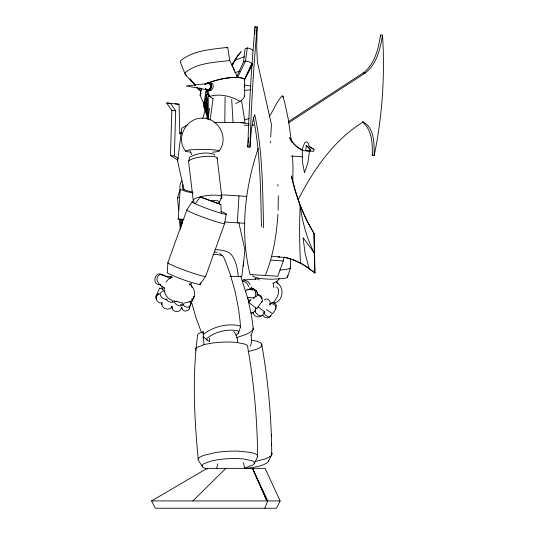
<?xml version="1.0" encoding="UTF-8"?>
<svg xmlns="http://www.w3.org/2000/svg" width="535" height="535" viewBox="0 0 535 535"><rect width="100%" height="100%" fill="white"/><g stroke="black" fill="none" stroke-linecap="round" stroke-linejoin="round"><path stroke-width="0.8" d="M206.577 89.9L208.275 95.905L208.202 119.419L203.501 106.017L206.236 90.194M292.826 181.479L292.986 166.111L292.525 155.598M203.066 338.26L203.086 336.615M203.113 334.141L203.146 331.667L198.94 333.432A25.379 5.337 -3.2 0 0 197.642 334.81C192.145 375.924 194.285 417.748 198.191 458.923M224.794 122.462L225.088 96.888M200.879 93.859L200.892 93.277L200.879 93.785M287.596 275.558L287.556 277.224L290.351 267.981L290.592 258.86M177.881 160.166L170.498 155.551L171.822 110.397L166.652 102.987L179.018 104.238L179.847 133.864L181.311 133.676M178.389 158.467L174.363 155.952L175.687 110.799L170.518 103.389L166.652 102.987M254.74 34.628L254.914 29.646M363.238 122.635C372.206 130.634 372.594 144.122 372.273 155.29L374.192 155.411C374.206 144.37 374.547 126.32 362.175 121.753M254.974 28.194L255.034 26.75L257.148 26.877L256.7 47.301L257.415 62.147L271.439 124.501L270.69 137M277.939 214.201C276.521 235.059 273.251 256.038 265.286 275.478M278.106 210.195L278.307 195.77M190.139 305.431L190.106 306.04C188.22 308.641 183.431 306.582 182.596 303.86M174.196 300.657C174.062 304.462 180.663 307.872 183.13 304.589L183.177 303.833M192.219 201.795L186.875 209.82L167.903 262.618L167.301 272.542A18.157 1.237 19.8 0 0 168.532 273.646L177.553 277.551A17.113 1.164 19.8 0 0 190.119 282.025L198.873 284.446A18.157 1.237 19.8 0 0 199.856 284.132M270.342 142.838L270.442 141.173M302.302 150.569L302.435 162.132L304.515 172.792L307.926 162.48L309.504 151.017L302.302 150.569L302.569 148.249L304.589 142.892L306.468 141.802L308.193 143.119L309.304 146.496M178.269 219.116L180.141 189.343A147.941 38.072 -0.5 0 1 181.88 180.723M180.99 227.402L181.539 219.23M237.306 222.827L238.998 195.904M310.139 151.071L310.26 149.218L306.394 145.42L305.739 150.79L313.838 151.305L313.951 149.452L309.23 146.389M309.825 151.051L309.939 149.198L306.08 145.4M263.588 227.796C262.618 190.005 262.759 151.706 254.747 114.584C250.908 124.909 251.042 136.318 249.945 147.185L247.832 147.058L247.986 144.718M229.963 276.274L241.78 276.662L243.592 261.327M209.399 341.785L209.68 338.207M216.702 468.667L217.658 463.791M237.433 342.714L237.6 340.574L236.918 337.037M248.093 143.159L248.528 137.809M243.258 266.243L244.883 249.745L238.824 222.553M206.049 92.843L206.209 91.445M159.162 293.595C156.474 294.016 154.836 297.346 156.514 299.62M236.697 76.766L243.532 61.906L245.063 48.899L247.324 47.909L250.306 48.631L252.908 50.377M164.191 287.636C163.543 292.872 166.84 298.363 171.762 300.282M214.441 155.21L214.535 154.481C206.844 151.606 196.84 153.231 189.711 157.196L188.721 161.028M203.949 104.091L200.13 95.377L200.906 89.566M204.223 106.438L204.457 104.693L207.587 113.634L207.58 116.028L204.223 106.438L205.286 106.472L207.58 115.232M210.181 119.987L213.07 98.54M247.324 47.909L245.545 61.03L237.674 77.374C226.606 77.455 215.578 79.842 205.32 83.948M194.165 296.377C195.629 291.715 193.296 286.854 189.591 283.991M181.974 224.178L182.689 219.303M207.901 119.165L209.533 108.438M374.206 155.424A197.027 84.035 -86.5 0 0 382.498 35.163L380.566 35.056C378.406 48.652 374.908 64.013 363.412 72.834L288.525 121.505M382.485 35.176C380.325 48.765 376.827 64.126 365.331 72.947L288.345 122.983M204.718 102.954L205.025 101.209L207.6 108.846L207.593 111.24L204.718 102.954L206.329 103.001M206.242 94.247L205.935 95.986L207.627 101.67L207.633 99.276L206.242 94.247L208.817 94.32L209.192 95.758M189.35 307.17L189.196 308.066L191.503 302.469A3.785 0.341 27.4 0 0 190.513 301.787M193.83 296.517L192.847 298.584L191.456 299.212M226.251 214.261L224.593 223.637L205.614 276.435L199.916 284.493L200.558 282.707M200.13 95.377L201.334 88.823M201.508 88.95L201.307 89.927M232.177 66.648L233.454 63.311A54.162 34.681 -86.9 0 1 241.145 51.694A54.162 35.725 -84.2 0 0 232.906 63.257L231.989 65.183M264.45 311.577L264.283 312.353A3.785 2.755 40.6 0 0 265.226 314.908L267.741 316.626A4.2 3.056 40.6 0 0 270.349 316.499L271.519 314.607M258.211 148.429C244.528 188.654 239.934 232.966 250.072 274.522L277.825 276.267L283.269 260.94L284.185 257.014M190.36 305.084L190.427 303.171M242.288 281.504L242.462 280.761A5.731 2.762 44.6 0 1 244.482 279.992L247.651 281.57A4.929 2.381 44.6 0 1 250.119 284.573M235.935 335.284L238.483 333.111L238.791 331.867L238.001 330.884C227.602 328.61 215.297 331.64 207.032 338.327L206.731 339.571L207.52 340.554L209.345 341.21M219.691 253.396L223.516 256.773L225.844 262.331L230.017 273.666L235.052 291.114L238.563 308.922L240.041 320.906L240.516 326.912L238.483 333.111M266.477 309.544L272.435 313.684C274.729 311.183 278.347 306.655 273.873 304.435C272.723 303.76 270.79 303.031 269.834 304.348M255.315 309.939L255.021 311.016L253.523 312.507A5.912 4.287 45.1 0 1 251.176 312.794M270.75 303.9C271.874 300.382 278.06 304.281 275.879 307.01M202.825 118.375L205.132 110.411M206.51 118.79L207.199 116.403M205.681 83.768C217.651 79.561 231.127 75.335 243.766 78.511L244.615 79.715L244.696 96.24C243.244 99.971 239.205 102.138 235.641 103.449M277.471 296.377C278.467 293.695 279.41 290.224 277.558 287.696M178.623 210.021L177.493 197.642L180.135 189.764M251.069 299.159L248.762 302.402L256.713 308.755L262.498 300.657L261.481 297.761L259.595 295.929L257.302 294.758M262.003 298.884C262.518 296.377 259.161 293.996 256.833 294.564M250.213 346.125C251.985 342.621 251.992 338.588 250.875 334.883M264.818 508.25L267.774 500.92L252.466 468.352L266.905 500.92L252.587 468.352M155.939 296.457L159.577 288.251M251.938 286.847L250.574 288.606L249.123 289.208M244.395 79.795L251.985 63.511L249.511 61.96L245.545 61.03L243.532 61.906M244.321 79.855L251.985 63.511M217.17 468.352L265.092 468.352L280.126 500.92L276.521 508.25L155.304 508.25L151.559 500.92L207.172 468.352L216.688 468.352M298.169 199.642C313.751 169.455 333.9 139.816 363.459 121.833M254.265 463.504L257.602 456.796C257.362 420.008 254.031 383.241 247.658 347.008A28.402 5.972 -3.2 0 0 245.271 344.206L236.55 342.407L230.498 342.052A25.118 5.283 -3.2 0 0 210.556 343.343L204.825 344.46L197.114 347.322A28.402 5.972 -3.2 0 0 195.984 350.351M199.16 88.061L198.645 89.091L199.435 90.315L197.328 87.753M268.463 461.317L271.773 454.71L271.593 443.582M277.17 296.972L274.722 300.924L272.97 302.763M181.392 308.213C179.793 313.624 170.966 311.938 171.842 306.227M219.183 202.397L221.717 197.642M244.401 79.896L252.192 65.444L252.052 64.16M251.229 335.164L253.363 329.025L251.711 316.934L247.926 298.931L240.777 276.207M269.312 116.369C274.027 109.789 276.528 101.269 282.413 95.691L282.968 96.246L285.342 105.188L288.485 120.248L291.441 141.889M245.297 291.776L247.424 289.281L254.774 290.177C256.225 292.438 255.89 295.915 254.272 298.015L247.511 297.386M255.075 279.531L255.857 278.374M255.917 308.287L255.128 309.992A4.634 3.364 45.1 0 0 256.091 313.202L259.02 315.503A5.163 3.738 45.1 0 0 262.197 315.55L263.762 313.309A4.634 3.364 45.1 0 0 263.728 312.259M270.208 316.212C268.603 319.041 264.056 318.078 263.013 315.235M221.316 213.264L220.868 204.497L200.264 196.994L195.188 203.748M219.062 150.997C229.381 138.378 218.461 117.56 202.304 118.215C186.066 117.546 175.159 138.572 185.665 151.151M279.464 278.608L277.571 280.895L273.365 283.249M276.047 308.213L275.164 308.882M253.222 311.999L251.296 313.671M172.123 306.555C169.22 311.51 160.881 308.722 161.871 302.964M264.377 299.961L266.142 298.951A3.036 2.28 32.5 0 1 268.456 299.613L269.954 301.559A3.718 2.789 32.5 0 1 270.035 303.017M166.024 281.932L168.886 278.909L171.34 277.451M169.742 278.073L171.053 276.929L172.618 277.331M203.287 334.495C212.97 326.651 227.402 323.093 239.593 325.761L240.516 326.912M261.709 301.934L262.244 301.399M192.861 500.92L225.904 468.352M191.67 302.656L191.276 302.663M250.4 289.836L252.413 288.853M261.214 315.951C258.238 318.432 253.155 315.984 252.995 312.179M189.096 285.041L191.664 283.41M206.864 83.259C215.458 78.946 210.977 96.454 205.353 89.084M206.644 83.674C214.776 79.655 210.696 95.471 205.32 88.763M207.058 83.687L208.57 83.025M207.179 83.239L209.031 82.53M187.203 125.056L181.739 128.266L177.607 161.202L184.007 189.644M244.428 56.703L234.544 60.368M161.764 291.809L162.506 291.421M204.684 84.343L205.808 83.774L205.988 84.51M269.8 456.75L265.948 458.702L255.248 461.504M159.183 294.13C153.411 295.922 157.116 304.85 162.5 302.716M190.179 301.245L187.745 302.389L184.053 303.051M226.211 47.969L227.716 47.314L229.709 60.549L237.674 77.374L241.312 77.749L243.606 78.571M244.569 119.813L249.029 118.623M255.877 290.926L256.519 290.879C257.77 292.511 257.696 295.735 255.957 296.972L255.362 296.604M273.76 303.178C283.57 301.212 284.754 287.409 276.722 282.42M181.653 304.495L180.241 304.923M239.887 71.088L234.791 72.66M254.005 290.191L254.399 290.044M161.282 292.471L160.125 293.12C159.457 296.591 163.977 300.055 167.261 299.232M245.11 467.911L252.814 465.049A28.402 5.972 -3.2 0 0 251.878 460.709L243.164 458.91L237.112 458.548A25.118 5.283 -3.2 0 0 217.163 459.839L211.432 460.963L203.728 463.818A28.402 5.972 -3.2 0 0 204.664 468.165L207.607 469.014M191.41 300.382L193.657 298.971L194.138 296.31M236.43 337.692C242.235 335.545 249.557 334.288 253.363 329.025L252.828 328.075M173.801 302.074C170.819 303.031 167.555 301.386 165.569 299.165M207.453 83.681C211.86 82.377 211.185 90.468 207.165 89.766L186.354 85.988L208.128 83.5M207.807 90.275C211.078 89.82 212.321 84.176 208.917 83.045M209.666 90.863C213.09 90.295 214.635 85.005 211.733 82.905M207.847 90.903L209.533 96.454C219.731 93.291 231.107 96.053 240.068 101.51M248.126 351.555L256.586 349.288L259.957 347.583A28.402 6.955 -3.4 0 0 259.849 342.467L256.405 341.149L251.564 340.193M252.246 125.371L253.583 125.136L252.968 124.722M172.116 301.64L172.832 301.526M179.64 132.981L181.826 132.7M244.401 90.442L250.848 89.706M227.716 47.314C211.78 49.434 193.382 50.136 180.576 60.816L180.663 62.99L185.357 74.653L195.322 85.48M229.709 60.549C214.709 62.408 197.234 62.675 185.15 72.713L185.357 74.653L186.595 75.428M160.373 284.446C151.057 285.911 154.755 269.814 162.566 274.836M243.599 279.979L258.298 278.875M199.134 89.847L199.04 89.017A45.956 10.319 -10 0 1 200.036 87.994M213.171 254.667L217.237 254.526L222.587 255.623M214 122.462L245.037 122.462L241.472 100.192M151.559 500.92L280.126 500.92M208.275 95.905L209.941 95.959M244.214 125.217L249.049 125.391M363.412 72.834L365.331 72.947M313.951 149.452L309.029 146.376M291.134 156.1L302.536 156.815M220.868 194.76L246.602 196.378M177.493 197.642L179.125 197.743M291.314 176.095C295.842 196.425 303.405 215.719 314.112 233.594L315.001 272.964L302.957 264.464L292.973 259.736M177.827 219.089L184.073 219.484M224.76 222.038L244.91 223.309M305.605 265.948L300.496 263.106A576.603 556.166 -86.4 0 1 300.175 205.473L306.548 220.179L314.112 233.594M315.001 272.964L309.123 268.483L305.137 253.623L303.051 237.587L314.56 253.282M278.019 256.981L285.483 257.449L290.645 258.86M271.138 260.177L283.269 260.94M232.919 63.27L233.454 63.311M175.467 301.285L176.864 301.406M164.66 276.08L171.668 276.769M250.012 288.178L253.202 288.492M214.542 252.018L217.284 252.299M175.152 103.837L179.018 104.238M171.822 110.397L175.687 110.799M170.498 155.551L174.363 155.952M182.87 303.091L176.67 301.459M215.01 249.363C221.035 250.373 228.9 250.173 232.437 256.091C236.39 262.137 237.6 269.479 238.269 276.548M271.726 256.258L279.691 256.974L278.942 256.606M242.482 281.243C245.344 281.41 247.966 283.71 248.521 286.526M161.777 275.084L162.747 275.211M240.489 122.675L249.029 123.913M193.082 193.015L186.554 191.644L180.141 189.343M244.535 84.978L250.942 86.142M192.5 192.105L185.304 190.186L182.876 189.163L182.729 188.367A145.386 37.417 -0.5 0 1 182.937 184.588M285.255 257.435L293.193 259.749L300.724 263.12M220.868 204.497L200.264 196.994M172.537 300.61L173.347 300.857M244.1 96.039L244.696 96.24M253.878 298.155L253.169 297.627M207.165 89.766L206.049 89.084M207.46 90.254L205.734 88.777M162.914 274.896L170.143 278.447M276.394 286.9L277.03 287.282M306.207 266.35L308.006 267.533M209.533 96.454L212.977 98.781M164.044 275.619A4.808 3.999 56.7 0 0 160.493 274.529L159.363 274.903L157.644 276.649A6.44 5.35 56.7 0 0 157.176 280.741L159.356 284.406L164.586 288.238M190.059 283.771L191.022 284.7L191.925 287.308M250.099 301.145L247.732 298.677M255.797 307.792L256.713 308.755M203.848 337.103L207.52 340.554M258.044 306.736L264.945 312.173M196.987 87.285L198.645 89.091L197.101 87.252M233.661 331.553L235.072 333.131L236.637 336.308M258.726 278.929L259.268 280.012M189.892 78.658L191.436 80.497M193.496 82.952L195.041 84.797M190.995 80.056L195.215 85.185M247.732 289.234L247.906 289.903M172.685 308.715L171.635 306.595M202.598 466.848L198.559 460.615A32.461 6.828 -3.2 0 1 199.856 457.157L203.42 455.445L215.204 452.61A28.703 6.032 -3.2 0 1 238.001 451.132L250.668 452.389L254.874 453.6A32.461 6.828 -3.2 0 1 257.602 456.796M243.258 462.635L244.843 468.172M314.333 253.269C306.742 238.369 302.349 222.005 300.168 205.473M276.715 281.397L277.458 283.978M201.474 332.476L196.419 319.054L191.577 302.342M181.606 307.224L181.98 308.113M190.527 151.866L191.697 154.682M269.693 303.566L270.035 305.211M161.597 303.445L162.031 304.716M273.004 282.881L273.887 287.77M207.112 106.01L207.901 109.013M253.349 117.573C260.478 153.498 260.592 190.373 261.468 226.853M291.542 176.109L295.052 189.651L300.603 206.951M175.393 301.091L175.507 301.727M261.648 344.052C267.661 377.57 270.971 411.562 271.64 445.608M257.041 292.431L257.161 293.18M282.968 96.246L283.135 97.403M181.606 307.123L182.736 309.865A4.24 4.22 -69.4 0 0 185.518 311.116L188.32 310.146A3.551 3.538 -69.4 0 0 189.504 307.518M217.136 157.945L221.811 196.786M179.392 219.089L180.302 228.993M244.241 86.188L244.294 87.312M203.146 331.667L203.949 344.721M231.688 99.363L233.026 122.462M277.846 184.542L277.933 186.147M313.891 233.581L314.774 272.95M271.325 434.453L271.372 436.493M180.355 219.156L180.549 229.013M380.579 35.049A197.027 84.035 -86.5 0 1 380.686 36.694M372.614 153.706A197.027 84.035 -86.5 0 1 372.286 155.304M247.832 147.065A197.027 18.384 -86.5 0 1 255.034 26.743M249.939 147.199A197.027 18.384 -86.5 0 1 257.141 26.87M301.88 149.92A27.385 26.416 -86.4 0 1 289.462 137.762M302.308 149.947A27.385 26.416 -86.4 0 1 289.89 137.789M246.127 468.366A25.118 6.146 -3.4 0 0 252.694 467.53L258.572 466.319L263.36 464.808L266.738 463.103A28.402 6.955 -3.4 0 0 268.637 460.14M271.726 452.717A32.461 7.945 -3.4 0 1 269.8 456.75M290.324 267.179A20.163 3.076 1.5 0 1 279.751 270.048M287.542 276.515A18.157 2.769 1.5 0 1 284.118 278.441L272.569 279.203A17.113 2.608 1.5 0 1 259.669 278.347L256.439 277.772L252.968 276.388A18.157 2.769 1.5 0 1 252.961 275.679M212.602 152.174A16.705 1.511 0 0 0 214.16 152.047A16.939 1.538 0 0 0 214.127 149.88A16.705 1.511 0 0 0 189.283 150.034M190.861 152.08A16.705 1.511 0 0 1 188.781 151.866A16.939 1.538 0 0 1 189.296 150.001M220.815 211.198A18.197 1.237 19.8 0 1 222.995 213.732L219.885 212.87A18.197 1.237 19.8 0 1 195.823 204.056L193.523 202.939A18.197 1.237 19.8 0 1 194.633 202.123M224.506 223.229A20.163 1.371 19.8 0 1 206.055 218.307A20.163 1.371 19.8 0 1 186.875 209.82M205.534 276.027A20.163 1.371 19.8 0 1 187.076 271.105A20.163 1.371 19.8 0 1 167.903 262.618M256.74 291.642A3.738 2.22 50 0 0 255.69 290.137L253.61 288.793A3.237 1.926 50 0 0 252.005 289.188M270.824 315.67A3.551 2.615 19.5 0 1 269.754 316.72M233.106 67.517A7.557 4.909 -85.6 0 1 234.303 70.827M217.043 158.801A14.432 3.223 -6.9 0 0 203.246 156.628A14.432 3.223 -6.9 0 0 188.628 161.884L193.296 200.725A14.432 3.223 -6.9 0 1 209.787 195.295A14.432 3.223 -6.9 0 1 220.654 198.579M209.6 200.545A11.777 2.635 -6.9 0 1 212.489 200.404L217.123 200.712A11.302 2.528 -6.9 0 1 218.32 203.139M162.332 289.188A4.848 0.736 33.9 0 0 160.6 288.298L159.657 288.084A4.621 0.702 33.9 0 0 159.758 288.586M164.158 291.481A4.099 2.321 45.6 0 1 163.349 290.665L161.965 287.823A5.002 2.836 45.6 0 1 162.179 286.245M160.487 285.122A4.808 3.999 56.7 0 1 159.356 284.406M192.58 299.874A4.233 2.675 28.1 0 1 192.292 301.158L190.386 302.014A3.417 2.153 28.1 0 1 189.517 301.927M207.62 104.064L207.613 106.452L205.326 99.47L205.634 97.731L207.62 104.064"/></g></svg>
